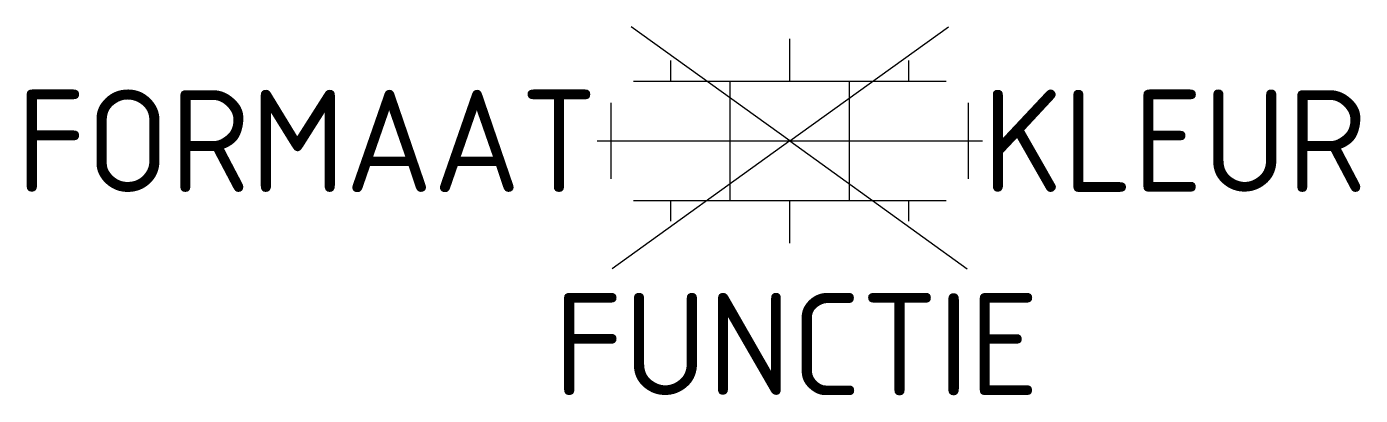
# Model space of a CAD drawing. Extents: x -13.5 to 10.1, y -4.5 to 2.
import ezdxf
from ezdxf.enums import TextEntityAlignment as Align

# ---------------------------------------------------------------- set-up
doc = ezdxf.new("R2010")
doc.units = 0
doc.styles.add('NLCS-ISO', font='NLCS-ISO.ttf')

msp = doc.modelspace()

# ---------------------------------------------------------------- linework, layer by layer
for p, q in [((0, 0), (-2.796, 2.013)), ((0, 0), (2.796, 2.013)), ((0, 1.05), (0, 1.8)), ((-2.1, 1.05), (-2.1, 1.414)), ((2.1, 1.05), (2.1, 1.414)), ((-2.757, 1.05), (0, 1.05)), ((-1.05, -1.05), (-1.05, 1.05)), ((0, 1.05), (2.757, 1.05)), ((1.05, -1.05), (1.05, 1.05)), ((-3.15, -0.671), (-3.15, 0.671)), ((3.15, -0.671), (3.15, 0.671)), ((-3.395, 0), (0, 0)), ((0, 0), (3.395, 0)), ((0, 0), (-3.129, -2.253)), ((0, 0), (3.129, -2.253)), ((-2.757, -1.05), (0, -1.05)), ((-2.1, -1.414), (-2.1, -1.05)), ((0, -1.8), (0, -1.05)), ((0, -1.05), (2.757, -1.05)), ((2.1, -1.414), (2.1, -1.05))]:
    msp.add_line(p, q)

# ---------------------------------------------------------------- texts
at = {"style": 'NLCS-ISO'}
msp.add_attdef('FORMAAT', text='KF', height=1.8, dxfattribs=at).set_placement((-3.395, 0), align=Align.MIDDLE_RIGHT)
msp.add_attdef('KLEUR', text='G', height=1.8, dxfattribs=at).set_placement((3.395, 0), align=Align.MIDDLE_LEFT)
at = {"style": 'NLCS-ISO', "flags": 1}
msp.add_attdef('FUNCTIE', text='', height=1.8, dxfattribs=at).set_placement((0.116, -3.585), align=Align.MIDDLE_CENTER)

doc.saveas('drawing.dxf')
